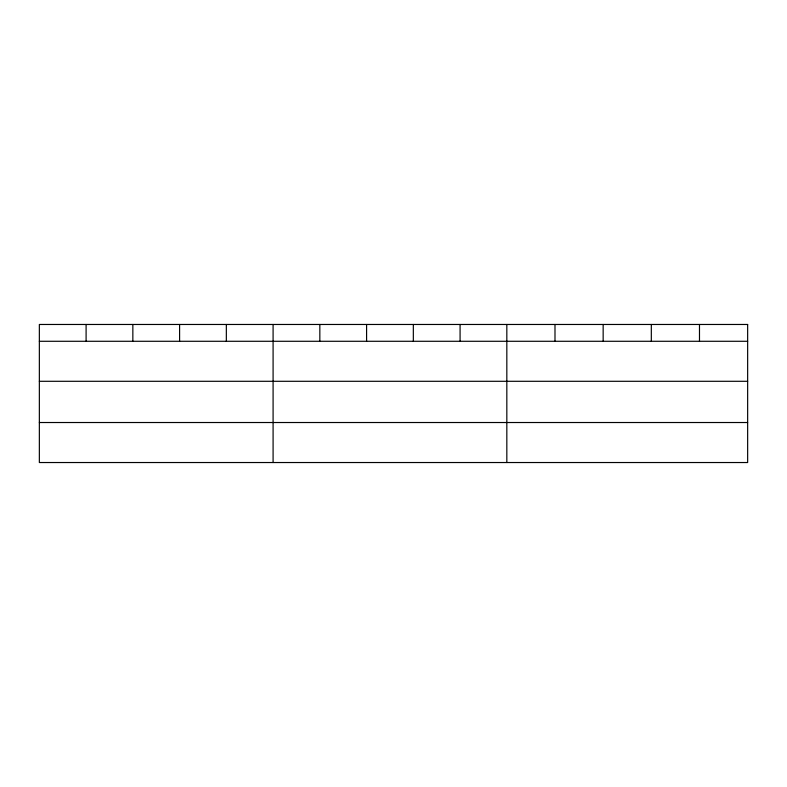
<?xml version="1.0" encoding="UTF-8"?>
<svg xmlns="http://www.w3.org/2000/svg" width="787" height="787" viewBox="0 0 787 787"><rect width="100%" height="100%" fill="white"/><g stroke="black" fill="none" stroke-linecap="round" stroke-linejoin="round"><path stroke-width="1.18" d="M39.35 341.283L747.65 341.283M39.35 381.292L747.65 381.292M39.35 422.521L747.65 422.521M699.486 324.47L699.486 341.283M651.321 324.47L651.321 341.283M603.157 324.47L603.157 341.283M554.992 324.47L554.992 341.283M506.828 324.47L506.828 462.53M460.08 324.47L460.08 341.283M413.332 324.47L413.332 341.283M366.585 324.47L366.585 341.283M319.837 324.47L319.837 341.283M273.089 324.47L273.089 462.53M226.341 324.47L226.341 341.283M179.593 324.47L179.593 341.283M132.846 324.47L132.846 341.283M86.098 324.47L86.098 341.283M747.65 324.47L39.35 324.47L39.35 462.53L747.65 462.53L747.65 324.47"/></g></svg>
